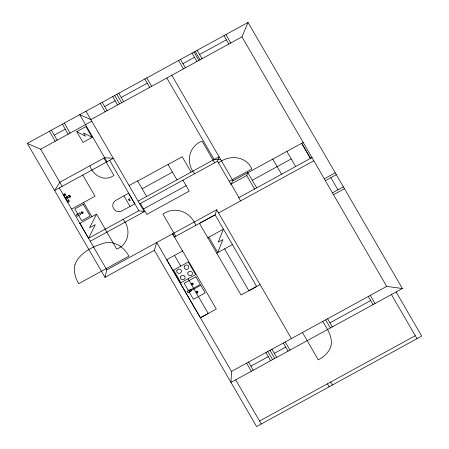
<?xml version="1.0" encoding="UTF-8"?>
<svg xmlns="http://www.w3.org/2000/svg" width="449" height="449" viewBox="0 0 449 449"><rect width="100%" height="100%" fill="white"/><g stroke="black" fill="none" stroke-linecap="round" stroke-linejoin="round"><path stroke-width="0.67" d="M191.33 284.363L191.992 283.066L193.334 283.667L192.677 284.969L191.51 284.666M196.056 292.507L196.718 291.21L198.06 291.811L197.397 293.113L196.23 292.81M231.482 371.418L230.994 382.419L402.371 288.533L248.039 22.45L27.294 143.383L104.987 277.342L154.361 250.295L156.712 242.499L231.482 371.418L386.696 286.389L402.371 288.533M104.987 277.342L106.817 269.838L59.307 187.923M291.412 338.585L216.699 209.767L215.166 214.83L174.442 237.016L172.584 233.806L106.817 269.838M139.695 203.852L217.529 161.213L219.084 156.785L138.124 201.141M217.529 161.213L230.865 184.208L246.748 175.508L247.831 172.635L256.665 187.867M217.703 252.619L222.929 239.592L218.236 242.163L223.434 229.153L207.792 237.723M107.042 161.775L79.72 114.663L90.844 119.625L241.955 36.84L248.039 22.45M96.563 214.156L89.598 227.789L95.272 224.685L88.576 238.267L79.871 223.265M230.865 184.208L232.986 180.767L247.831 172.635M123.902 195.871L117.206 199.575C107.726 203.588 115.118 216.042 123.329 210.132L134.728 203.885L128.594 193.3L123.902 195.871L130.042 206.45M104.662 106.525L115.168 100.772M121.213 97.461L147.272 83.183M182.951 63.635L194.501 57.309M199.575 54.531L226.391 39.843M54.29 135.171L65.262 129.16M27.294 143.383L40.646 149.225L91.77 121.219M76.768 131.624L85.894 126.624L92.129 137.372L83.003 142.372L76.768 131.624L85.456 136.238L83.553 132.96L92.129 137.372M63.752 195.293L65.363 194.445M65.358 198.054L67.603 196.825L68.871 195.236L69.892 195.326L70.291 195.893L70.398 196.937L70.044 197.257L67.99 197.493L65.745 198.722M67.35 201.483L68.938 200.613M71.576 209.071L95.031 196.224L82.762 175.076M129.082 185.549L137.59 180.891L146.632 196.477M137.691 181.059L168.021 164.446L176.945 179.836M168.061 164.514L182.199 156.768L191.083 172.09M142.153 188.76L172.483 172.141M79.827 223.293L96.546 214.134L105.246 229.136M218.528 162.942C229.012 154.608 246.03 155.657 251.833 168.992L229.22 181.379M88.526 238.296L138.864 210.716L144.236 211.681L85.978 111.234M143.607 208.942L186.077 185.678M90.243 241.259L144.236 211.681M247.87 172.708L303.215 142.462M252.265 180.274L291.227 158.929M311.96 157.532L310.411 158.379L301.672 143.31M311.976 157.565L238.694 197.712L240.557 200.916M218.556 212.972L313.84 160.77M324.29 178.797L335.246 172.798M325.368 180.65L336.318 174.65M172.916 270.41L188.327 262.014L195.624 274.597L180.257 283.089M216.738 253.146L232.38 244.576M332.451 192.862L343.401 186.863M333.523 194.709L344.473 188.709M260.083 284.571L241.018 295.004L199.485 223.394L215.127 214.824L256.699 286.507L248.881 290.789L224.562 248.858M200.383 317.791L208.201 313.503L188.08 278.807M250.929 366.131L268.278 356.629M274.311 353.318L285.671 347.099M329.97 322.831L370.706 300.516M259.567 421.016L415.297 335.7M216.699 209.767L172.584 233.806L182.569 251.019M220.655 159.502L214.128 159.502L166.848 77.986M330.84 177.647L337.923 189.86M396.113 291.962L421.706 336.093L256.592 426.55L154.361 250.295M241.955 36.84L386.696 286.389M391.421 294.533L417.014 338.664M301.722 143.237L310.5 158.374M225.909 34.573L230.775 42.964M223.956 35.645L228.822 44.036M286.838 151.358L295.633 166.517M370.296 295.369L375.022 303.518M368.343 296.441L373.068 304.585M272.756 159.075L281.534 174.212M197.139 50.339L202.005 58.729M195.186 51.405L200.052 59.796M194.024 52.045L198.89 60.435M192.071 53.117L196.937 61.507M180.52 59.442L185.386 67.833M246.748 175.508L254.589 189.023M178.562 60.514L183.428 68.905M327.613 318.756L332.333 326.9M325.654 319.828L330.38 327.972M322.758 321.417C327.181 328.954 333.338 337.474 330.761 346.74C328.769 352.712 323.678 356.938 318.33 359.885L302.463 332.535M171.804 75.269L232.986 180.767M231.106 184.079L238.947 197.594M214.661 162.785L202.056 141.053C188.395 146.688 185.555 162.706 194.569 173.791M330.599 382.105L332.316 385.068M327.444 383.833L329.162 386.797M146.795 77.913L151.661 86.303M144.842 78.99L149.708 87.375M285.267 341.953L289.987 350.102M283.308 343.025L288.034 351.174M182.906 180.206L189.254 191.145L146.778 214.414L140.43 203.476M208.836 237.151L217.782 252.574M271.954 349.249L276.674 357.393M269.995 350.321L274.721 358.465M118.783 93.263L123.649 101.654M267.868 351.483L272.594 359.627M116.824 94.335L121.69 102.726M265.915 352.555L270.64 360.699M114.691 95.502L119.557 103.893M112.738 96.574L117.604 104.965M102.226 102.333L107.092 110.723M100.273 103.405L105.139 111.79M248.566 362.057L253.292 370.201M246.613 363.129L251.333 371.272M174.532 255.419L180.739 266.122M173.595 270.085L180.891 282.668M109.651 160.344L138.864 210.716M235.686 379.848L261.284 423.979M103.882 158.104L113.939 175.436C104.724 182.137 93.111 175.711 89.901 165.765M123.082 219.365C131.389 228.861 129.02 244.329 116.729 249.066L105.184 229.17M64.325 123.093L70.117 133.084M62.366 124.171L68.158 134.15M51.394 130.182L57.186 140.167M49.435 131.254L55.227 141.239M83.609 202.482L91.86 216.704M40.646 149.225L62.175 186.352M67.445 196.915L67.833 197.577M66.952 197.184L64.875 193.603L63.281 194.479L67.805 202.274L69.399 201.405L67.339 197.852M195.798 225.381C190.64 211.889 175.346 205.58 162.965 214.122L175.761 236.303M82.728 212.444L82.352 213.191L81.589 212.843L81.965 212.102L82.728 212.444M83.16 212.298L82.498 213.595L81.157 212.994L81.819 211.692L83.16 212.298M192.907 283.819L192.531 284.559L191.762 284.211L192.138 283.471L192.907 283.819M197.627 291.962L197.251 292.703L196.482 292.355L196.864 291.614L197.627 291.962M184.191 266.599C183.271 269.462 188.058 270.584 188.76 267.772C189.674 264.904 184.893 263.782 184.191 266.599M187.85 272.908C186.936 275.776 191.717 276.904 192.425 274.086C193.339 271.218 188.558 270.096 187.85 272.908M176.827 270.629C175.907 273.497 180.694 274.62 181.396 271.808C182.316 268.94 177.529 267.817 176.827 270.629M180.487 276.943C179.572 279.811 184.354 280.934 185.061 278.122C185.976 275.254 181.194 274.131 180.487 276.943M75.005 264.427C73.181 271.033 75.331 277.953 78.682 283.701L128.897 256.194C124.317 247.393 114.613 240.563 104.381 243.004C92.853 246.574 79.709 252.456 75.005 264.427M70.089 196.842C68.276 197.139 68.916 192.98 70.089 196.842M59.801 182.255L54.615 190.494L113.3 158.345L104.668 157.672L59.801 182.255M64.925 195.169C64.448 195.691 64.488 194.355 64.925 195.169M68.074 200.602C67.367 200.72 68.557 201.388 68.074 200.602M83.239 204.25L74.792 208.875L81.667 220.723L90.109 216.098L83.239 204.25M79.911 212.865L76.263 214.863L77.121 216.345L80.769 214.347L79.911 212.865M129.222 198.817L128.436 199.249L129.413 200.933L130.199 200.501L129.222 198.817M182.625 250.985L166.697 259.713L200.372 317.746L216.289 309.024L182.625 250.985M195.91 276.848L184.174 283.28L188.591 290.885L200.321 284.458L195.91 276.848M190.746 289.336L187.098 291.339L187.957 292.815L191.605 290.817L190.746 289.336M200.759 285.278L189.029 291.704L193.44 299.309L205.171 292.883L200.759 285.278"/></g></svg>
